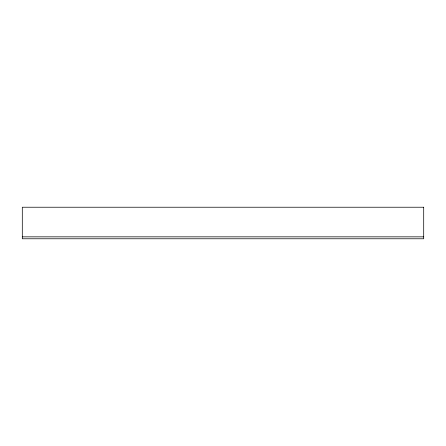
<?xml version="1.0" encoding="UTF-8"?>
<svg xmlns="http://www.w3.org/2000/svg" width="446" height="446" viewBox="0 0 446 446"><rect width="100%" height="100%" fill="white"/><g stroke="black" fill="none" stroke-linecap="round" stroke-linejoin="round"><path stroke-width="0.67" d="M22.3 236.848L423.7 236.848M423.7 207.228L22.3 207.228L22.3 238.772L423.7 238.772L423.7 207.228"/></g></svg>
